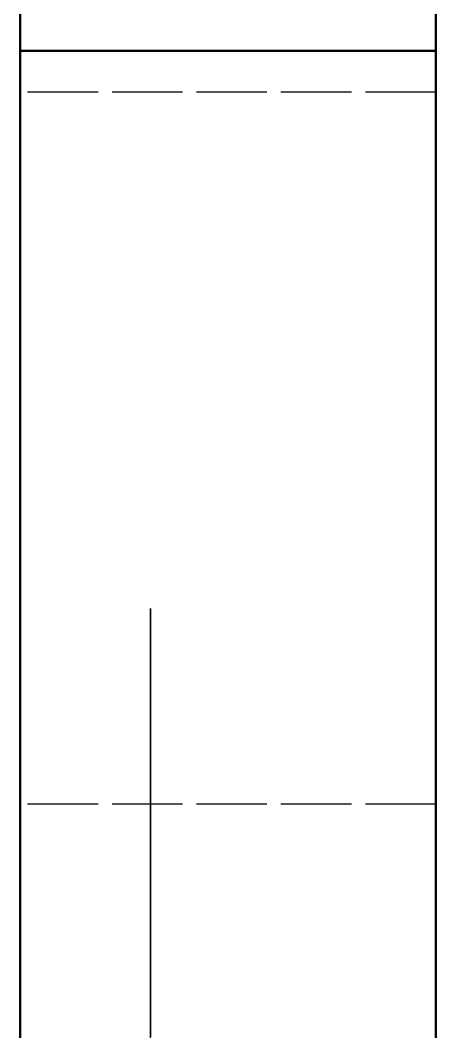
# Model space of a CAD drawing. Header units: millimetres. Extents: x 0 to 420, y 0 to 297.
# Drawn here: x 242.97 to 250.47, y 243.63 to 261.87 of the extents above; entities that cross this region are included whole.
import ezdxf

# ---------------------------------------------------------------- set-up
doc = ezdxf.new("R2010")
doc.units = ezdxf.units.MM
doc.linetypes.add('DASHED', pattern=[1.524, 1.27, -0.254])
doc.layers.add('HIDDEN', color=8, linetype='DASHED', lineweight=25)
doc.layers.add('VISIBLE', color=7, linetype='CONTINUOUS', lineweight=50)

msp = doc.modelspace()

# ---------------------------------------------------------------- linework, layer by layer
at = {"layer": 'HIDDEN'}
for points in [[(242.96812, 272), (242.96812, 260.56906)], [(250.46812, 272), (250.46812, 260.56906)], [(242.96812, 260.37691), (242.96812, 261.3166)], [(242.96812, 261.3166), (242.96812, 259.36083)], [(250.46812, 260.37691), (250.46812, 261.3166)], [(250.46812, 261.3166), (250.46812, 259.36083)], [(250.46812, 260.56906), (242.96812, 260.56906)], [(242.96812, 260.38565), (242.96812, 260.56906)], [(250.46812, 260.38565), (250.46812, 260.56906)], [(242.96812, 260.11968), (242.96812, 260.38565)], [(242.96812, 258.49611), (242.96812, 260.37691)], [(250.46812, 260.11968), (250.46812, 260.38565)], [(250.46812, 258.49611), (250.46812, 260.37691)], [(242.96812, 259.77264), (242.96812, 260.11968)], [(250.46812, 259.77264), (250.46812, 260.11968)], [(242.96812, 259.34647), (242.96812, 259.77264)], [(250.46812, 259.34647), (250.46812, 259.77264)], [(242.96812, 259.36083), (242.96812, 257.56613)], [(242.96812, 258.84357), (242.96812, 259.34647)], [(250.46812, 259.36083), (250.46812, 257.56613)], [(250.46812, 258.84357), (250.46812, 259.34647)], [(242.96812, 258.26677), (242.96812, 258.84357)], [(250.46812, 258.26677), (250.46812, 258.84357)], [(242.96812, 256.77932), (242.96812, 258.49611)], [(250.46812, 256.77932), (250.46812, 258.49611)], [(242.96812, 257.6193), (242.96812, 258.26677)], [(250.46812, 257.6193), (250.46812, 258.26677)], [(242.96812, 256.90481), (242.96812, 257.6193)], [(250.46812, 256.90481), (250.46812, 257.6193)], [(242.96812, 257.56613), (242.96812, 255.93857)], [(250.46812, 257.56613), (250.46812, 255.93857)], [(242.96812, 256.12731), (242.96812, 256.90481)], [(250.46812, 256.12731), (250.46812, 256.90481)], [(242.96812, 255.23234), (242.96812, 256.77932)], [(250.46812, 255.23234), (250.46812, 256.77932)], [(242.96812, 255.29116), (242.96812, 256.12731)], [(250.46812, 255.29116), (250.46812, 256.12731)], [(242.96812, 255.93857), (242.96812, 254.48368)], [(250.46812, 255.93857), (250.46812, 254.48368)], [(250.46812, 255.91261), (250.46812, 255.88906)], [(250.46812, 255.88748), (250.46812, 255.91261)], [(250.46812, 255.88906), (250.46812, 255.81698)], [(250.46812, 255.81382), (250.46812, 255.88748)], [(250.46812, 255.81698), (250.46812, 255.69676)], [(250.46812, 255.69204), (250.46812, 255.81382)], [(250.46812, 255.69676), (250.46812, 255.52904)], [(250.46812, 255.52279), (250.46812, 255.69204)], [(250.46812, 255.52904), (250.46812, 255.31476)], [(250.46812, 255.30701), (250.46812, 255.52279)], [(242.96812, 254.40107), (242.96812, 255.29116)], [(250.46812, 255.31476), (250.46812, 255.05508)], [(250.46812, 255.04587), (250.46812, 255.30701)], [(250.46812, 254.40107), (250.46812, 255.29116)], [(242.96812, 253.8604), (242.96812, 255.23234)], [(250.46812, 253.8604), (250.46812, 255.23234)], [(250.46812, 255.05508), (250.46812, 254.75141)], [(250.46812, 254.7408), (250.46812, 255.04587)], [(250.46812, 254.75141), (250.46812, 254.40543)], [(250.46812, 254.39348), (250.46812, 254.7408)], [(242.96812, 254.48368), (242.96812, 253.20636)], [(242.96812, 253.46203), (242.96812, 254.40107)], [(250.46812, 254.48368), (250.46812, 253.20636)], [(250.46812, 254.40543), (250.46812, 254.01903)], [(250.46812, 253.46203), (250.46812, 254.40107)], [(250.46812, 254.00579), (250.46812, 254.39348)], [(250.46812, 254.01903), (250.46812, 253.59431)], [(250.46812, 253.57986), (250.46812, 254.00579)], [(242.96812, 252.66815), (242.96812, 253.8604)], [(250.46812, 252.66815), (250.46812, 253.8604)], [(242.96812, 252.47932), (242.96812, 253.46203)], [(250.46812, 253.59431), (250.46812, 253.1336)], [(250.46812, 253.11802), (250.46812, 253.57986)], [(250.46812, 252.47932), (250.46812, 253.46203)], [(242.96812, 253.20636), (242.96812, 252.11094)], [(250.46812, 253.20636), (250.46812, 252.11094)], [(250.46812, 253.1336), (250.46812, 252.63941)], [(250.46812, 252.62279), (250.46812, 253.11802)], [(242.96812, 251.65962), (242.96812, 252.66815)], [(250.46812, 251.65962), (250.46812, 252.66815)], [(250.46812, 252.63941), (250.46812, 252.11446)], [(250.46812, 252.09688), (250.46812, 252.62279)], [(242.96812, 251.45846), (242.96812, 252.47932)], [(250.46812, 251.45846), (250.46812, 252.47932)], [(242.96812, 252.11094), (242.96812, 251.20113)], [(250.46812, 252.11446), (250.46812, 251.56161)], [(250.46812, 252.11094), (250.46812, 251.20113)], [(250.46812, 251.54318), (250.46812, 252.09688)], [(242.96812, 250.83823), (242.96812, 251.65962)], [(250.46812, 250.83823), (250.46812, 251.65962)], [(242.96812, 250.40518), (242.96812, 251.45846)], [(250.46812, 251.56161), (250.46812, 250.98389)], [(250.46812, 250.96469), (250.46812, 251.54318)], [(250.46812, 250.40518), (250.46812, 251.45846)], [(242.96812, 251.26261), (242.96812, 251.26199)], [(242.96812, 251.25553), (242.96812, 251.26261)], [(242.96812, 251.26199), (242.96812, 251.24469)], [(242.96812, 251.22534), (242.96812, 251.25553)], [(242.96812, 251.24469), (242.96812, 251.20372)], [(245.31812, 251.26261), (245.31812, 251.25553)], [(245.31812, 251.26199), (245.31812, 251.26261)], [(245.31812, 251.24469), (245.31812, 251.26199)], [(245.31812, 251.25553), (245.31812, 251.22534)], [(245.31812, 251.20372), (245.31812, 251.24469)], [(242.96812, 251.17159), (242.96812, 251.22534)], [(242.96812, 251.20372), (242.96812, 251.13931)], [(242.96812, 251.20113), (242.96812, 250.48)], [(242.96812, 251.09459), (242.96812, 251.17159)], [(242.96812, 251.13931), (242.96812, 251.05183)], [(242.96812, 250.99475), (242.96812, 251.09459)], [(242.96812, 251.05183), (242.96812, 250.94175)], [(245.31812, 251.22534), (245.31812, 251.17159)], [(245.31812, 251.13931), (245.31812, 251.20372)], [(245.31812, 251.17159), (245.31812, 251.09459)], [(245.31812, 251.05183), (245.31812, 251.13931)], [(245.31812, 251.09459), (245.31812, 250.99475)], [(245.31812, 250.94175), (245.31812, 251.05183)], [(250.46812, 251.20113), (250.46812, 250.48)], [(242.96812, 250.87264), (242.96812, 250.99475)], [(242.96812, 250.94175), (242.96812, 250.8097)], [(242.96812, 250.72895), (242.96812, 250.87264)], [(245.31812, 250.99475), (245.31812, 250.87264)], [(245.31812, 250.8097), (245.31812, 250.94175)], [(245.31812, 250.87264), (245.31812, 250.72895)], [(250.46812, 250.98389), (250.46812, 250.38445)], [(250.46812, 250.3646), (250.46812, 250.96469)], [(242.96812, 250.20675), (242.96812, 250.83823)], [(242.96812, 250.8097), (242.96812, 250.65642)], [(242.96812, 250.56448), (242.96812, 250.72895)], [(245.31812, 250.65642), (245.31812, 250.8097)], [(245.31812, 250.72895), (245.31812, 250.56448)], [(250.46812, 250.20675), (250.46812, 250.83823)], [(242.96812, 250.65642), (242.96812, 250.48276)], [(242.96812, 250.38014), (242.96812, 250.56448)], [(245.31812, 250.48276), (245.31812, 250.65642)], [(245.31812, 250.56448), (245.31812, 250.38014)], [(242.96812, 250.48276), (242.96812, 250.28969)], [(242.96812, 250.48), (242.96812, 249.95)], [(242.96812, 249.32541), (242.96812, 250.40518)], [(242.96812, 250.17696), (242.96812, 250.38014)], [(245.31812, 250.28969), (245.31812, 250.48276)], [(245.31812, 250.38014), (245.31812, 250.17696)], [(250.46812, 250.48), (250.46812, 249.95)], [(250.46812, 249.32541), (250.46812, 250.40518)], [(250.46812, 250.38445), (250.46812, 249.76657)], [(250.46812, 249.74618), (250.46812, 250.3646)], [(242.96812, 250.28969), (242.96812, 250.0783)], [(242.96812, 249.76732), (242.96812, 250.20675)], [(242.96812, 249.9561), (242.96812, 250.17696)], [(245.31812, 250.0783), (245.31812, 250.28969)], [(245.31812, 250.17696), (245.31812, 249.9561)], [(250.46812, 249.76732), (250.46812, 250.20675)], [(242.96812, 250.0783), (242.96812, 249.84976)], [(242.96812, 249.71877), (242.96812, 249.9561)], [(245.31812, 249.84976), (245.31812, 250.0783)], [(245.31812, 249.9561), (245.31812, 249.71877)], [(242.96812, 249.95), (242.96812, 249.61292)], [(242.96812, 249.84976), (242.96812, 249.60535)], [(245.31812, 249.60535), (245.31812, 249.84976)], [(250.46812, 249.95), (250.46812, 249.61292)], [(242.96812, 249.52143), (242.96812, 249.76732)], [(242.96812, 249.4663), (242.96812, 249.71877)], [(242.96812, 249.61292), (242.96812, 249.4699)], [(242.96812, 249.60535), (242.96812, 249.34645)], [(245.31812, 249.71877), (245.31812, 249.4663)], [(245.31812, 249.34645), (245.31812, 249.60535)], [(250.46812, 249.52143), (250.46812, 249.76732)], [(250.46812, 249.76657), (250.46812, 249.13363)], [(250.46812, 249.1128), (250.46812, 249.74618)], [(250.46812, 249.61292), (250.46812, 249.4699)], [(242.96812, 249.46452), (242.96812, 249.52143)], [(242.96812, 249.4699), (242.96812, 249.46452)], [(242.96812, 249.20012), (242.96812, 249.4663)], [(245.31812, 249.4663), (245.31812, 249.20012)], [(250.46812, 249.46452), (250.46812, 249.52143)], [(250.46812, 249.4699), (250.46812, 249.46452)], [(242.96812, 249.34645), (242.96812, 249.07449)], [(242.96812, 248.2252), (242.96812, 249.32541)], [(245.31812, 249.07449), (245.31812, 249.34645)], [(250.46812, 248.2252), (250.46812, 249.32541)], [(242.96812, 248.9217), (242.96812, 249.20012)], [(242.96812, 249.07449), (242.96812, 248.791)], [(245.31812, 249.20012), (245.31812, 248.9217)], [(245.31812, 248.791), (245.31812, 249.07449)], [(250.46812, 249.13363), (250.46812, 248.48909)], [(250.46812, 248.46795), (250.46812, 249.1128)], [(242.96812, 248.6326), (242.96812, 248.9217)], [(245.31812, 248.9217), (245.31812, 248.6326)], [(242.96812, 248.791), (242.96812, 248.49757)], [(245.31812, 248.49757), (245.31812, 248.791)], [(242.96812, 248.33445), (242.96812, 248.6326)], [(242.96812, 248.49757), (242.96812, 248.19583)], [(245.31812, 248.6326), (245.31812, 248.33445)], [(245.31812, 248.19583), (245.31812, 248.49757)], [(242.96812, 248.0289), (242.96812, 248.33445)], [(245.31812, 248.33445), (245.31812, 248.0289)], [(250.46812, 248.48909), (250.46812, 247.86472)], [(250.46812, 247.81513), (250.46812, 248.46795)], [(242.96812, 247.11075), (242.96812, 248.2252)], [(242.96812, 248.19583), (242.96812, 247.88748)], [(245.31812, 247.88748), (245.31812, 248.19583)], [(250.46812, 247.11075), (250.46812, 248.2252)], [(242.96812, 247.71767), (242.96812, 248.0289)], [(245.31812, 248.0289), (245.31812, 247.71767)], [(242.96812, 247.88748), (242.96812, 247.57423)], [(245.31812, 247.57423), (245.31812, 247.88748)], [(250.46812, 247.86472), (250.46812, 247.23609)], [(250.46812, 247.15793), (250.46812, 247.81513)], [(242.96812, 247.73942), (242.96812, 246.6207)], [(250.46812, 247.73942), (242.96812, 247.73942)], [(242.96812, 247.73942), (242.96812, 238.55568)], [(242.96812, 247.4025), (242.96812, 247.71767)], [(245.31812, 247.71767), (245.31812, 247.4025)], [(250.46812, 247.73942), (250.46812, 246.6207)], [(250.46812, 247.73942), (250.46812, 238.55568)], [(250.46812, 247.6178), (250.46812, 247.59426)], [(250.46812, 247.59267), (250.46812, 247.6178)], [(250.46812, 247.59426), (250.46812, 247.52218)], [(250.46812, 247.51902), (250.46812, 247.59267)], [(242.96812, 247.57423), (242.96812, 247.25784)], [(242.96812, 247.08514), (242.96812, 247.4025)], [(245.31812, 247.25784), (245.31812, 247.57423)], [(245.31812, 247.4025), (245.31812, 247.08514)], [(250.46812, 247.52218), (250.46812, 247.40195)], [(250.46812, 247.39723), (250.46812, 247.51902)], [(250.46812, 247.40195), (250.46812, 247.23424)], [(242.96812, 247.25784), (242.96812, 246.94008)], [(245.31812, 246.94008), (245.31812, 247.25784)], [(250.46812, 247.22799), (250.46812, 247.39723)], [(250.46812, 247.23609), (250.46812, 246.60634)], [(250.46812, 247.23424), (250.46812, 247.01995)], [(250.46812, 247.0122), (250.46812, 247.22799)], [(242.96812, 245.98831), (242.96812, 247.11075)], [(242.96812, 246.76739), (242.96812, 247.08514)], [(245.31812, 247.08514), (245.31812, 246.76739)], [(250.46812, 246.49993), (250.46812, 247.15793)], [(250.46812, 245.98831), (250.46812, 247.11075)], [(242.96812, 246.94008), (242.96812, 246.62273)], [(245.31812, 246.62273), (245.31812, 246.94008)], [(250.46812, 247.01995), (250.46812, 246.76027)], [(250.46812, 246.75107), (250.46812, 247.0122)], [(242.96812, 246.451), (242.96812, 246.76739)], [(245.31812, 246.76739), (245.31812, 246.451)], [(250.46812, 246.76027), (250.46812, 246.45661)], [(250.46812, 246.446), (250.46812, 246.75107)], [(242.96812, 246.62273), (242.96812, 246.30755)], [(242.96812, 246.6207), (242.96812, 245.49674)], [(245.31812, 246.30755), (245.31812, 246.62273)], [(250.46812, 246.6207), (250.46812, 245.49674)], [(250.46812, 246.60634), (250.46812, 245.97862)], [(250.46812, 245.84474), (250.46812, 246.49993)], [(242.96812, 246.13775), (242.96812, 246.451)], [(242.96812, 246.30755), (242.96812, 245.99632)], [(245.31812, 246.451), (245.31812, 246.13775)], [(245.31812, 245.99632), (245.31812, 246.30755)], [(250.46812, 246.45661), (250.46812, 246.11063)], [(250.46812, 246.09867), (250.46812, 246.446)], [(242.96812, 245.8294), (242.96812, 246.13775)], [(245.31812, 246.13775), (245.31812, 245.8294)], [(242.96812, 245.99632), (242.96812, 245.69078)], [(242.96812, 244.86418), (242.96812, 245.98831)], [(245.31812, 245.69078), (245.31812, 245.99632)], [(250.46812, 246.11063), (250.46812, 245.72422)], [(250.46812, 245.71098), (250.46812, 246.09867)], [(250.46812, 244.86418), (250.46812, 245.98831)], [(250.46812, 245.97862), (250.46812, 245.35608)], [(242.96812, 245.52766), (242.96812, 245.8294)], [(245.31812, 245.8294), (245.31812, 245.52766)], [(250.46812, 245.19593), (250.46812, 245.84474)], [(242.96812, 245.69078), (242.96812, 245.39262)], [(245.31812, 245.39262), (245.31812, 245.69078)], [(250.46812, 245.72422), (250.46812, 245.2995)], [(250.46812, 245.28505), (250.46812, 245.71098)], [(242.96812, 245.23422), (242.96812, 245.52766)], [(242.96812, 245.49674), (242.96812, 244.37386)], [(245.31812, 245.52766), (245.31812, 245.23422)], [(250.46812, 245.49674), (250.46812, 244.37386)], [(242.96812, 245.39262), (242.96812, 245.10353)], [(242.96812, 244.95074), (242.96812, 245.23422)], [(245.31812, 245.10353), (245.31812, 245.39262)], [(245.31812, 245.23422), (245.31812, 244.95074)], [(250.46812, 245.35608), (250.46812, 244.74183)], [(250.46812, 245.2995), (250.46812, 244.83879)], [(250.46812, 244.82321), (250.46812, 245.28505)], [(242.96812, 245.10353), (242.96812, 244.82511)], [(245.31812, 244.82511), (245.31812, 245.10353)], [(250.46812, 244.55706), (250.46812, 245.19593)], [(242.96812, 244.67878), (242.96812, 244.95074)], [(242.96812, 243.74469), (242.96812, 244.86418)], [(245.31812, 244.95074), (245.31812, 244.67878)], [(250.46812, 243.74469), (250.46812, 244.86418)], [(242.96812, 244.82511), (242.96812, 244.55892)], [(242.96812, 244.41987), (242.96812, 244.67878)], [(245.31812, 244.55892), (245.31812, 244.82511)], [(245.31812, 244.67878), (245.31812, 244.41987)], [(250.46812, 244.83879), (250.46812, 244.34461)], [(250.46812, 244.32798), (250.46812, 244.82321)], [(250.46812, 244.74183), (250.46812, 244.13896)], [(242.96812, 244.55892), (242.96812, 244.30646)], [(245.31812, 244.30646), (245.31812, 244.55892)], [(250.46812, 243.93161), (250.46812, 244.55706)], [(242.96812, 244.17547), (242.96812, 244.41987)], [(242.96812, 244.37386), (242.96812, 243.25837)], [(242.96812, 244.30646), (242.96812, 244.06913)], [(245.31812, 244.41987), (245.31812, 244.17547)], [(245.31812, 244.06913), (245.31812, 244.30646)], [(250.46812, 244.37386), (250.46812, 243.25837)], [(250.46812, 244.34461), (250.46812, 243.81966)], [(250.46812, 243.80208), (250.46812, 244.32798)], [(242.96812, 243.94693), (242.96812, 244.17547)], [(245.31812, 244.17547), (245.31812, 243.94693)], [(250.46812, 244.13896), (250.46812, 243.55047)], [(242.96812, 244.06913), (242.96812, 243.84826)], [(242.96812, 243.73554), (242.96812, 243.94693)], [(245.31812, 243.84826), (245.31812, 244.06913)], [(245.31812, 243.94693), (245.31812, 243.73554)], [(242.96812, 243.84826), (242.96812, 243.64509)], [(245.31812, 243.64509), (245.31812, 243.84826)], [(250.46812, 243.32301), (250.46812, 243.93161)], [(250.46812, 243.81966), (250.46812, 243.26681)], [(250.46812, 243.24837), (250.46812, 243.80208)], [(242.96812, 242.63611), (242.96812, 243.74469)], [(242.96812, 243.54247), (242.96812, 243.73554)], [(242.96812, 243.64509), (242.96812, 243.46075)], [(245.31812, 243.73554), (245.31812, 243.54247)], [(245.31812, 243.46075), (245.31812, 243.64509)], [(250.46812, 242.63611), (250.46812, 243.74469)]]:
    msp.add_lwpolyline(points, dxfattribs=at)
at = {"layer": 'VISIBLE'}
for points in [[(242.96812, 261.3166), (242.96812, 262.41534)], [(250.46812, 261.3166), (250.46812, 262.41534)], [(242.96812, 217.65338), (242.96812, 261.3166)], [(250.46812, 261.3166), (242.96812, 261.3166)], [(250.46812, 217.65338), (250.46812, 261.3166)]]:
    msp.add_lwpolyline(points, dxfattribs=at)

doc.saveas('drawing.dxf')
